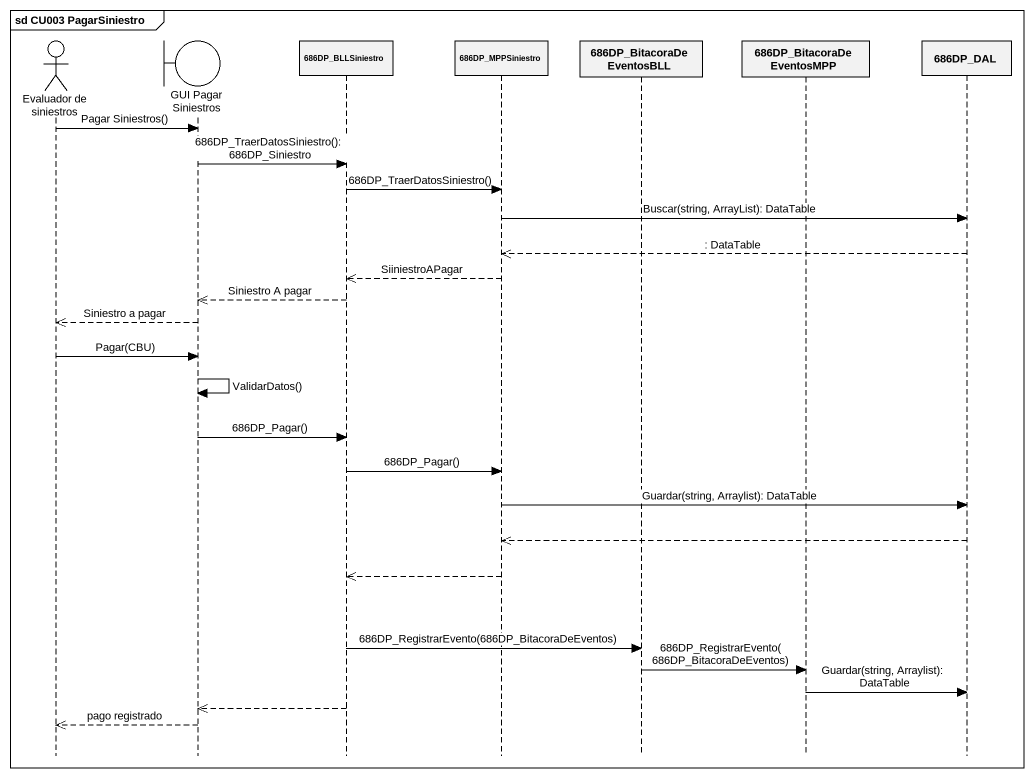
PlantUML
@startuml
mainframe sd CU003 PagarSiniestro
hide footbox
actor "Evaluador de siniestros" as Evaluador_de_siniestros
boundary "GUI Pagar Siniestros" as GUI_Pagar_Siniestros
participant "686DP_BLLSiniestro" as c686DP_BLLSiniestro
participant "686DP_MPPSiniestro" as c686DP_MPPSiniestro
participant "686DP_BitacoraDeEventosBLL" as c686DP_BitacoraDeEventosBLL
participant "686DP_BitacoraDeEventosMPP" as c686DP_BitacoraDeEventosMPP
participant "686DP_DAL" as c686DP_DAL

Evaluador_de_siniestros -> GUI_Pagar_Siniestros : Pagar Siniestros()
GUI_Pagar_Siniestros -> c686DP_BLLSiniestro : 686DP_TraerDatosSiniestro(): 686DP_Siniestro
c686DP_BLLSiniestro -> c686DP_MPPSiniestro : 686DP_TraerDatosSiniestro()
c686DP_MPPSiniestro -> c686DP_DAL : Buscar(string, ArrayList): DataTable
c686DP_DAL -->> c686DP_MPPSiniestro : : DataTable
c686DP_MPPSiniestro -->> c686DP_BLLSiniestro : SiiniestroAPagar
c686DP_BLLSiniestro -->> GUI_Pagar_Siniestros : Siniestro A pagar
GUI_Pagar_Siniestros -->> Evaluador_de_siniestros : Siniestro a pagar
Evaluador_de_siniestros -> GUI_Pagar_Siniestros : Pagar(CBU)
GUI_Pagar_Siniestros -> GUI_Pagar_Siniestros : ValidarDatos()
GUI_Pagar_Siniestros -> c686DP_BLLSiniestro : 686DP_Pagar()
c686DP_BLLSiniestro -> c686DP_MPPSiniestro : 686DP_Pagar()
c686DP_MPPSiniestro -> c686DP_DAL : Guardar(string, Arraylist): DataTable
c686DP_DAL -->> c686DP_MPPSiniestro
c686DP_MPPSiniestro -->> c686DP_BLLSiniestro
c686DP_BLLSiniestro -> c686DP_BitacoraDeEventosBLL : 686DP_RegistrarEvento(686DP_BitacoraDeEventos)
c686DP_BitacoraDeEventosBLL -> c686DP_BitacoraDeEventosMPP : 686DP_RegistrarEvento(686DP_BitacoraDeEventos)
c686DP_BitacoraDeEventosMPP -> c686DP_DAL : Guardar(string, Arraylist): DataTable
c686DP_BLLSiniestro -->> GUI_Pagar_Siniestros
GUI_Pagar_Siniestros -->> Evaluador_de_siniestros : pago registrado
@enduml
